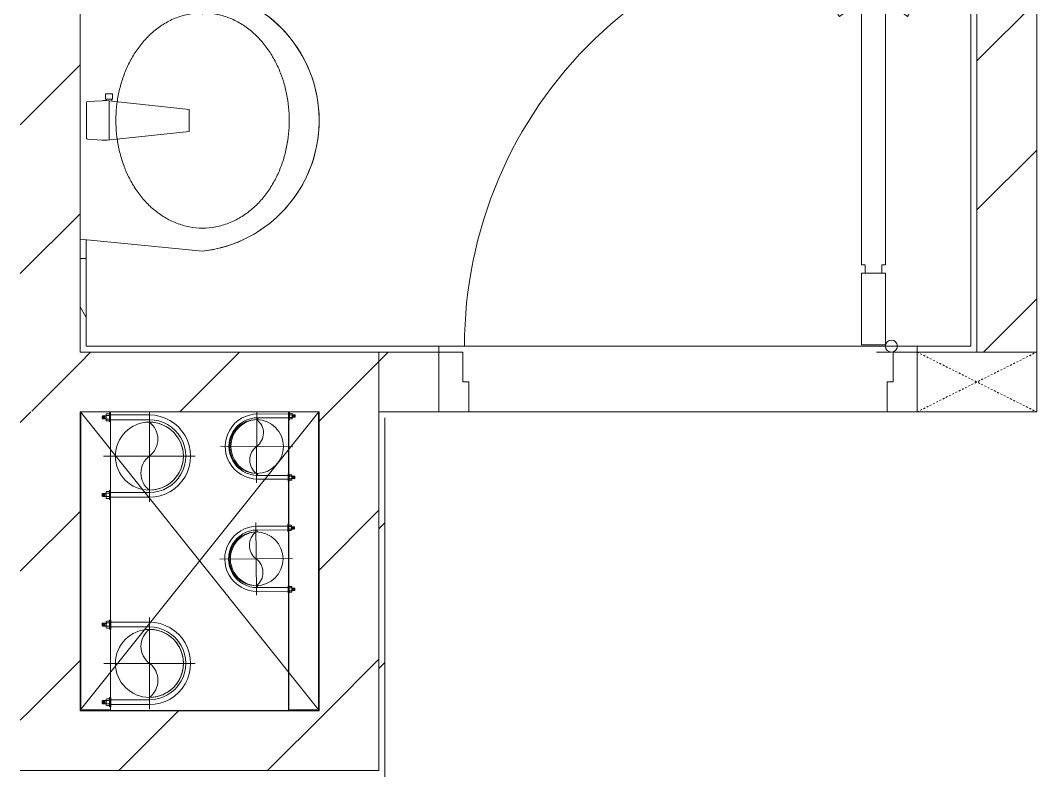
# Model space of a CAD drawing. Header units: millimetres. Extents: x 5357 to 201988, y -16345 to 109895.
# Drawn here: x 85778 to 87478, y 30437 to 31692 of the extents above; entities that cross this region are included whole.
import ezdxf

# ---------------------------------------------------------------- set-up
doc = ezdxf.new("R2010")
doc.units = ezdxf.units.MM
doc.linetypes.add('Dash', pattern=[6, 3, -3])
doc.linetypes.add('IMPORT-CENTER _3_', pattern=[10.159999999999998, 6.35, -1.27, 1.27, -1.27])
for name, color, linetype, lineweight in [('0-1', 7, 'Continuous', 5), ('0-2', 53, 'Continuous', 9), ('A-CLNG', 13, 'Continuous', 9), ('A-DETL-GENF-1', 53, 'Continuous', 9), ('A-DOOR-1', 53, 'Continuous', 9), ('A-FLOR-1', 10, 'Continuous', 9), ('A-FLOR-2', 53, 'Continuous', 9), ('A-WALL-1', 9, 'Continuous', 18), ('A-WALL-2', 53, 'Continuous', 9), ('A-WALL-4', 113, 'Continuous', 18), ('A-WALL-PATT-1', 10, 'Continuous', 9), ('A-WALL-PATT-2', 53, 'Continuous', 9), ('A-WALL-PATT-3', 111, 'Continuous', 9), ('G-IMPT', 8, 'Continuous', 9), ('G-IMPT-2', 8, 'IMPORT-CENTER _3_', 9), ('I-WALL-1', 9, 'Continuous', 18), ('I-WALL-2', 53, 'Continuous', 9), ('M-EQPM', 50, 'Continuous', 9), ('P-SANR-FIXT-1', 53, 'Continuous', 9), ('P-SANR-FIXT-2', 221, 'Continuous', 9), ('S-COLS-2', 9, 'Continuous', 18), ('S-COLS-4', 53, 'Continuous', 9), ('S-COLS-HDLN-1', 53, 'Dash', 9)]:
    doc.layers.add(name, color=color, linetype=linetype, lineweight=lineweight)
pattern_1 = [(45, (0, 0), (-124.4507934888324, 124.4507934888324), [])]
pattern_2 = [(0, (0, 0), (894.08, 223.52), [73.762, -596.798, 73.762, -596.798, -3576.32]), (0, (0, 0), (894.08, 223.52), [-1341.12, 73.762, -1267.358, 73.762, -596.798, -1564.64]), (0, (0, 0), (894.08, 223.52), [-3352.8, 73.762, -373.278, 73.762, -1043.838]), (120, (335.28, 111.76), (-640.6139982538975, 662.535993015591), [73.76199999999999, -596.7979999999999, 73.76199999999999, -4173.117999999999]), (120, (335.28, 111.76), (-640.6139982538975, 662.535993015591), [-744.3219999999999, -596.7979999999999, 73.76199999999999, -1267.358, -2235.199999999999]), (120, (335.28, 111.76), (-640.6139982538975, 662.535993015591), [-2682.239999999999, 73.76199999999999, -596.7979999999999, 73.76199999999999, -1490.878]), (120, (335.28, 111.76), (-640.6139982538975, 662.535993015591), [-3426.561999999999, -373.278, 73.76199999999999, -1043.838]), (240, (447.04, 558.8), (-253.4660017461021, -886.055993015591), [73.762, -596.798, 73.762, -4173.117999999999]), (240, (447.04, 558.8), (-253.4660017461021, -886.055993015591), [-744.322, -596.798, 73.762, -1267.358, -2235.2]), (240, (447.04, 558.8), (-253.4660017461021, -886.055993015591), [-2682.24, 73.762, -596.798, 73.762, -1490.878]), (240, (447.04, 558.8), (-253.4660017461021, -886.055993015591), [-3426.562, -373.278, 73.762, -1043.838])]

# ---------------------------------------------------------------- blocks, each defined once
blk = doc.blocks.new('NCV_TKTC_KET CAU_rvt-1-TKCS_MB SÂN ĐƯỜNG NỘI BỘ')
at = {"layer": 'A-FLOR-1'}
blk.add_line((85877.70694897407, 30537.86101376959), (86277.56428701663, 30537.86101376959), dxfattribs=at)
at = {"layer": 'A-FLOR-2'}
blk.add_line((86277.56428701663, 30537.86101376959), (85877.70694897407, 30537.86101376959), dxfattribs=at)
blk = doc.blocks.new('bonruatreo - Chậu rửa-V82-TKCS_MB SÂN ĐƯỜNG NỘI BỘ')
at = {"layer": 'P-SANR-FIXT-1'}
for p, q in [((-218.5749299439555, 204.999999999998), (-198.4313483298566, 6.429523580209206e-13)), ((-177.847746426109, 204.9999999999972), (-180.6257060585237, 204.9999999999972)), ((198.4313483298332, -6.429523580209206e-13), (218.5749299439334, 204.9999999999966)), ((-198.4313483298566, 6.429523580209206e-13), (198.4313483298332, -6.429523580209206e-13)), ((165.0000000000007, -5.414335646491958e-13), (-164.9999999999993, 5.414335646491971e-13))]:
    blk.add_line(p, q, dxfattribs=at)
at = {"layer": 'P-SANR-FIXT-1', "flags": 128}
blk.add_lwpolyline([(-218.5749299439805, 205.000000000092), (-217.4003599587584, 213.720668584956), (-215.8779957739178, 222.3873912934598), (-214.0102728473111, 230.9863032180496), (-211.8001791372577, 239.5036479339784), (-209.2512503222134, 247.9257995066669), (-206.3675641445315, 256.2392842901987), (-203.1537338869419, 264.430802482372), (-199.6149009923002, 272.4872494015308), (-195.7567268383198, 280.3957364512191), (-191.58538368061, 288.1436117391665), (-187.1075447783652, 295.7184803177558), (-182.3303737186126, 303.1082240131216), (-177.261512955995, 310.3010208117813), (-171.9090715864212, 317.2853637731781), (-166.2816123742833, 324.0500794385435), (-160.3881380538584, 330.5843457058283), (-154.238076926881, 336.8777091429461), (-147.8412677791916, 342.9201017108975), (-141.2079441408038, 348.7018568705263), (-134.3487179145821, 354.2137250470058), (-127.2745623992067, 359.4468884269842), (-119.9967947344595, 364.3929750654843), (-112.5270577960842, 369.0440722789257), (-104.8773015697437, 373.3927393039801), (-97.05976403351238, 377.4320192010529), (-89.08695157981161, 381.1554499839919), (-80.97161900776742, 384.5570749578299), (-72.72674911837281, 387.631452248258), (-64.36553194455905, 390.3736635074438), (-55.90134365023896, 392.7793217823005), (-47.34772513105045, 394.8445785328344), (-38.71836035197216, 396.5661297888071), (-30.02705445580436, 397.9412214354103), (-21.28771167792925, 398.9676536193384), (-12.51431310252215, 399.6437842681074), (-3.720894295714425, 399.9685317168997), (5.078477148202228, 399.9413764390205), (13.86972411204665, 399.5623618771932), (22.63878247602329, 398.8320943738574), (31.37162361739679, 397.7517422011798), (40.05427685323379, 396.3230336922162), (48.67285179055525, 394.5482544757887), (57.21356054801736, 392.4302438200677), (65.66273981349919, 389.9723900902823), (74.00687270258132, 387.1786253280432), (82.23261038262277, 384.0534189610457), (90.32679342809625, 380.6017706527854), (98.27647287273798, 376.8292023042417), (106.0689309253503, 372.7417492199863), (113.6917013152985, 368.3459504530451), (121.1325892360814, 363.6488383437092), (128.3796908543184, 358.6579272693423), (135.4214123533964, 353.3812016230131), (142.2464884810786, 347.8271030400992), (148.8440005714799, 342.0045168935129), (155.2033940126664, 335.9227580790343), (161.3144951317077, 329.5915561133621), (167.1675274704816, 323.0210395690676), (172.7531274258097, 316.2217198710218), (178.0623592292869, 309.2044744802484), (183.0867292425832, 301.9805294924568), (187.8181995455372, 294.5614416785958), (192.2492007949697, 286.9590799965519), (196.3726443341007, 279.1856066032037), (200.1819335328713, 271.2534573977607), (203.6709743412028, 263.1753221268422), (206.8341850380753, 254.9641240836652), (209.6665051611795, 246.6329994334417), (212.1634036024832, 238.1952761983935), (214.3208858571342, 229.664452935769), (216.1355004137632, 221.0541771429606), (217.6043442761697, 212.3782234244775), (218.5749299439112, 205.000000000092)], dxfattribs=at)
at = {"layer": 'P-SANR-FIXT-1'}
blk.add_arc((-1.4483347854366e-11, 180.0000000000009), 220.0000000000003, 6.524978844142664, 173.475021155857, dxfattribs=at)
for points in [[(-179.9999999999903, 204.9999999999973), (-179.9999999999897, 212.4328975477261), (-178.5935235153266, 227.28090585017), (-172.3892894281074, 248.7904281362078), (-162.4977344798867, 268.8621895710423), (-149.4460969504137, 287.0049037139574), (-133.818482149371, 302.954293986053), (-116.1419351787337, 316.5914775692466), (-96.89153354315286, 327.869447752494), (-76.46926296619709, 336.8224012083201), (-55.19371792770166, 343.4772951944609), (-33.34252953140985, 347.8926303755534), (-11.15146628274142, 350.0925549352826), (11.1492021672989, 350.092264324635), (33.33017130218028, 347.894985353545), (55.17543712401582, 343.4808897480591), (76.46261936887804, 336.8293340126354), (96.8905529776789, 327.8704182312431), (116.1494485021109, 316.5842113098757), (133.8322331321153, 302.9431783044539), (149.4641820008858, 286.9847562642946), (162.5076555759456, 268.8412409857382), (172.3911025503834, 248.7850082535024), (178.5904582246991, 227.2887973871541), (180.0000000000102, 212.4335219767764), (180.0000000000099, 204.9999999999759)], [(76.31941126284757, 73.55522599499746), (69.3668919539036, 70.95348074219571), (55.17543712399538, 66.51911025191502), (33.33017130215998, 62.10501464643196), (11.14920216727857, 59.90773567534441), (-11.15146628276067, 59.90744506469915), (-33.34252953142821, 62.10736962443065), (-55.19371792771881, 66.52270480552524), (-76.46926296621302, 73.17759879166823), (-96.8915335431673, 82.13055224749598), (-116.1419351787465, 93.40852243074495), (-133.8184821493819, 107.0457060139402), (-149.4460969504226, 122.9950962860364), (-162.4977344798933, 141.1378104289524), (-172.3892894281117, 161.2095718637871), (-178.5935235153287, 182.719094149826), (-179.9999999999902, 197.5671024522671), (-179.9999999999903, 204.9999999999939)]]:
    blk.add_open_spline(points, degree=3, dxfattribs=at)
blk.add_open_spline([(180.0000000000099, 204.999999999994), (180.0000000000098, 197.5664780231843), (178.5904582246938, 182.7112026127938), (172.3911025503747, 161.2149917464531), (162.507655575933, 141.1587590142182), (149.4641820008706, 123.0152437356649), (133.8322331320979, 107.0568216955086), (116.1494485020922, 93.41578869009008), (97.04754206541736, 82.22158140217215), (83.60485108076121, 76.30326060138384), (76.82921538509177, 73.74678935414055)], degree=3, knots=[-1, -1, -1, -1, -0.9565217391304348, -0.9130434782608695, -0.8695652173913043, -0.8260869565217391, -0.782608695652174, -0.7391304347826086, -0.6956521739130435, -0.653237153534487, -0.653237153534487, -0.653237153534487, -0.653237153534487], dxfattribs=at)
at = {"layer": 'P-SANR-FIXT-2'}
for p, q in [((-18.53045908591247, 182.47473659182), (-32.22482087970845, 52.92163593957823)), ((18.53045908588911, 182.4747365918202), (-18.53045908591246, 182.4747365918201)), ((33.01635406427039, 45.43347549252498), (18.5304590858891, 182.4747365918202)), ((-35.56285790134974, 54.2072742360757), (-44.66199848290103, 54.20727423607566)), ((-44.66199848290103, 54.20727423607566), (-44.66199848290097, 42.83523504517756)), ((-35.56285790134974, 52.92163593957822), (-35.56285790134974, 54.2072742360757)), ((-32.22482087970845, 52.92163593957823), (-35.56285790134974, 52.92163593957822)), ((-35.56285790135767, 44.1620718434998), (-35.56285790135771, 52.92163593957823)), ((-32.22374273429474, 52.92152457779762), (-33.12847899761833, 44.16195632361688)), ((-44.66199848290097, 42.83523504517756), (-35.56285790134967, 42.83523504517759)), ((-35.56285790134967, 42.83523504517759), (-35.56285790134967, 44.16207184349978)), ((-35.56285790134967, 44.16207184349978), (-33.12959739956479, 44.1620718434998)), ((-33.01635406429197, 37.29047969823107), (-31.44085328748659, 12.24673453398066)), ((32.69614908085113, 48.46147133097487), (-32.68440150098965, 48.46147133097445)), ((31.44085328746537, 12.24673453398106), (33.01635406427049, 37.2904796982321)), ((-30.16719133890252, 11.02473659182009), (30.16719133765458, 11.02473659179418))]:
    blk.add_line(p, q, dxfattribs=at)
for centre, radius, start, end in [((5.501335537962166, 41.36197759537811), 38.73227991510528, 175.8542678115019, 186.0340217552577), ((-5.501335537983916, 41.36197759537806), 38.73227991510547, 353.9659782447429, 6.034021755257775), ((-30.13924488699055, 12.3286186544518), 1.304181520121789, 183.5997308340027, 268.7721522757187), ((30.13924488696933, 12.32861865445218), 1.304181520121787, 271.2278476703738, 356.4002691659974)]:
    blk.add_arc(centre, radius, start, end, dxfattribs=at)
blk = doc.blocks.new('DOOR_CW_01 CANH MO-PANEL KINH - DIG_02-800x2200-CỬA NHÔM KÍNH-401063-TKCS_MB SÂN ĐƯỜNG NỘI BỘ')
at = {"layer": 'A-DETL-GENF-1'}
for p, q in [((-347.0000000000102, -182.0000000009743), (-347.0000000000105, -62.00000000097534)), ((-347.0000000000105, -62.00000000097534), (-307.0000000000057, -62.00000000097528)), ((-307.0000000000057, -62.00000000097528), (-307.0000000000055, -182.0000000009742)), ((-307.0000000000055, -182.0000000009742), (-347.0000000000103, -182.0000000009743)), ((-341.0000000000114, -196.0000000009744), (-341.0000000000114, -182.0000000009743)), ((-341.0000000000114, -182.0000000009743), (-313.0000000000063, -182.0000000009742)), ((-313.0000000000063, -182.0000000009743), (-313.0000000000063, -196.0000000009744)), ((-347.0000000000114, -196.0000000009744), (-341.0000000000114, -196.0000000009744)), ((-347.0000000000107, -638.0000000009801), (-347.0000000000114, -196.0000000009743)), ((-307.0000000000063, -196.0000000009743), (-313.0000000000063, -196.0000000009743)), ((-307.0000000000063, -196.0000000009743), (-307.0000000000056, -638.0000000009801)), ((-383.861841993011, -611.1890603651834), (-377.3086256386989, -615.7776718559918)), ((-270.1381580070056, -611.1890603651833), (-276.6913743613176, -615.7776718559917)), ((-392.0000000000061, -637.0000000009805), (-392.0000000000057, -716.4987005529379)), ((-384.0000000000059, -699.5012994490228), (-384.000000000006, -637.0000000009803)), ((-347.0000000000107, -638.0000000009801), (-341.0000000000107, -638.0000000009801)), ((-341.0000000000107, -652.000000000982), (-341.0000000000107, -638.0000000009803)), ((-307.0000000000056, -638.0000000009801), (-313.0000000000056, -638.0000000009801)), ((-313.0000000000056, -638.0000000009801), (-313.0000000000056, -652.0000000009818)), ((-270.0000000000102, -699.5012994490226), (-270.0000000000103, -637.00000000098)), ((-262.0000000000102, -637.0000000009803), (-262.0000000000103, -716.4987005529377)), ((-307.0000000000056, -652.000000000982), (-347.0000000000107, -652.000000000982)), ((-347.0000000000107, -652.000000000982), (-347.0000000000105, -772.0000000009798)), ((-313.0000000000056, -652.000000000982), (-341.0000000000107, -652.000000000982)), ((-307.0000000000054, -772.0000000009796), (-307.0000000000056, -652.0000000009819)), ((-349.0000000000062, -692.2316435558546), (-349.0000000000061, -731.768356446106)), ((-347.0000000000062, -692.2316435558545), (-349.0000000000062, -692.2316435558545)), ((-347.0000000000062, -692.2316435558546), (-347.000000000006, -731.768356446106)), ((-307.0000000000101, -692.2316435558546), (-307.0000000000101, -731.768356446106)), ((-307.0000000000101, -692.2316435558545), (-305.0000000000101, -692.2316435558545)), ((-305.0000000000101, -692.2316435558546), (-305.0000000000101, -731.768356446106)), ((-349.0000000000061, -703.5012994490227), (-380.0000000000059, -703.5012994490227)), ((-305.00000000001, -703.5012994490227), (-274.0000000000102, -703.5012994490227)), ((-349.0000000000061, -720.4987005529379), (-388.0000000000058, -720.4987005529379)), ((-305.0000000000101, -720.4987005529376), (-266.0000000000103, -720.4987005529376)), ((-349.000000000006, -731.7683564461059), (-347.0000000000059, -731.7683564461059)), ((-305.0000000000101, -731.7683564461059), (-307.0000000000101, -731.7683564461059)), ((-347.0000000000105, -772.0000000009796), (-307.0000000000054, -772.0000000009796))]:
    blk.add_line(p, q, dxfattribs=at)
blk.add_circle((-357.0000000000076, -60.00000000097616), 10, dxfattribs=at)
for centre, radius, start, end in [((-357.0000000000076, -60.00000000097616), 713.9999999999995, 267.9999999999996, 4.452776554048924e-14), ((-347.0000000000063, -637.0000000009803), 44.99999999999993, 145.0000000000003, 180.0000000000003), ((-307.0000000000101, -637.0000000009803), 44.99999999999989, 359.9999999999995, 34.99999999999989), ((-347.0000000000063, -637.0000000009803), 36.99999999999972, 145.0000000000002, 180.0000000000001), ((-307.0000000000101, -637.0000000009803), 36.99999999999977, 0, 34.9999999999999), ((-380.0000000000059, -699.5012994490231), 4, 180, 269.9999999999996), ((-274.0000000000103, -699.5012994490226), 4, 269.9999999999996, 0), ((-388.0000000000057, -716.498700552938), 3.999999999999943, 180, 269.9999999999996), ((-266.0000000000103, -716.4987005529377), 4, 269.9999999999996, 0)]:
    blk.add_arc(centre, radius, start, end, dxfattribs=at)
at = {"layer": 'A-DOOR-1'}
for p, q in [((-400.000000000008, -50.000000000974), (-400.0000000000083, 49.99999999999871)), ((-400.0000000000083, 49.99999999999871), (-350.000000000008, 49.99999999904497)), ((-350.000000000008, 49.99999999904497), (-350.0000000000079, -9.671949241507605e-10)), ((349.9999999999898, -9.650376497916114e-10), (349.9999999999897, 49.99999999904722)), ((349.9999999999897, 49.99999999904722), (399.9999999999914, 50.00000000000129)), ((399.9999999999914, 50.00000000000129), (399.9999999999917, -50.00000000097142)), ((-360.0000000000089, -9.672203038491034e-10), (-360.0000000000086, -50.00000000097387)), ((-350.0000000000079, -9.671925741786918e-10), (-360.0000000000089, -9.672203038491034e-10)), ((359.9999999999908, -9.650038101938207e-10), (349.9999999999898, -9.650376497916114e-10)), ((359.9999999999909, -50.00000000097155), (359.9999999999908, -9.650038101938207e-10)), ((-360.0000000000086, -50.00000000097387), (-400.000000000008, -50.000000000974)), ((-357.0000000000089, -50.00000000098048), (-332.0000000000089, -50.00000000098048)), ((399.9999999999917, -50.00000000097142), (359.9999999999909, -50.00000000097155))]:
    blk.add_line(p, q, dxfattribs=at)
blk = doc.blocks.new('G1_SOF - BO TRU - 100x200-V112-TKCS_MB SÂN ĐƯỜNG NỘI BỘ')
at = {"layer": 'S-COLS-2'}
for p, q in [((-50.00000000000015, 100), (-50.00000000000015, -99.99999999999994)), ((49.99999999999984, -99.99999999999994), (49.99999999999984, 100)), ((-50.00000000000015, -99.99999999999994), (49.99999999999984, -99.99999999999994))]:
    blk.add_line(p, q, dxfattribs=at)
at = {"layer": 'S-COLS-HDLN-1'}
for p, q in [((49.99999999999986, 99.99999999999996), (-49.99999999999925, -100.0000000000009)), ((-50.00000000000006, 99.99999999999889), (50.00000000000053, -100.0000000000001))]:
    blk.add_line(p, q, dxfattribs=at)
blk = doc.blocks.new('NCV_TKTC_TANG 1_rvt-1-TKCS_MB SÂN ĐƯỜNG NỘI BỘ')
at = {"layer": 'A-WALL-PATT-1'}
h = blk.add_hatch(dxfattribs=at)
h.set_pattern_fill('FP_3', color=256, style=0, pattern_type=2)
h.set_pattern_definition(pattern_2)
h.paths.add_polyline_path([(85877.56428701646, 31136.93603804458), (85887.56428701643, 31136.93603804458), (85886.75168714009, 31324.89541096085), (85877.56428701646, 31325.79817751797), (85877.56428701646, 31241.99144817234)])
h.paths.add_polyline_path([(85877.56428701646, 31722.66087417767), (85887.56428701643, 31723.64348791494), (85887.56428701643, 32976.68973127588), (85879.94763365905, 32979.16659623816), (85879.95816200669, 32994.58449315115), (85887.56428701643, 32994.58449315115), (85887.56428701643, 33336.9360380445), (85877.56428701646, 33336.9360380445), (85877.56428701646, 31735.1165663906)])
h = blk.add_hatch(dxfattribs=at)
h.set_pattern_fill('FP_1', color=256, style=0, pattern_type=2)
h.set_pattern_definition(pattern_1)
h.paths.add_polyline_path([(87477.56428701634, 31136.93603804455), (87477.56428701634, 33336.93603804453), (87377.56428701649, 33336.93603804453), (87377.56428701649, 31136.93603804455)])
h = blk.add_hatch(dxfattribs=at)
h.set_pattern_fill('FP_3', color=256, style=0, pattern_type=2)
h.set_pattern_definition(pattern_2)
h.paths.add_polyline_path([(87377.56428701649, 31146.93603804527), (87377.56428701649, 33326.93603804355), (87367.56428701621, 33326.93603804355), (87367.56428701621, 31146.93603804527)])
h = blk.add_hatch(dxfattribs=at)
h.set_pattern_fill('FP_1', color=256, style=0, pattern_type=2)
h.set_pattern_definition(pattern_1)
h.paths.add_polyline_path([(86439.45214588263, 31036.93603804362), (86477.56428701647, 31037.78968279194), (86477.56428701647, 31136.93603804361), (86377.56428701674, 31136.93603804458), (86377.56428701554, 31036.93603804362), (86387.5642870163, 31036.93603804362)])
h.paths.add_polyline_path([(87277.56428701649, 31036.93603804362), (87277.57618104751, 31037.78968279194), (87277.56428701649, 31037.36286041891)])
at = {"layer": 'A-WALL-PATT-2'}
h = blk.add_hatch(dxfattribs=at)
h.set_pattern_fill('FP_2', color=256, style=0, pattern_type=2)
h.set_pattern_definition([(45, (0, 0), (-116.6726188957803, 116.6726188957803), [])])
h.paths.add_polyline_path([(86384.43928701441, 29446.93603804193), (86387.56428701628, 29446.93603804193), (86387.56428701628, 29486.93603804362), (86377.56428701647, 29486.93603804362), (86379.95581326795, 29446.93603804193)])
h.paths.add_polyline_path([(86377.56428701554, 30386.93603804363), (86387.5642870163, 30386.93603804363), (86387.5642870163, 31036.93603804362), (86377.56428701554, 31036.93603804362), (86377.56428701554, 30436.93603804363)])
at = {"layer": 'A-WALL-1'}
for p, q in [((87377.56428701639, 33336.9360380445), (87377.56428701639, 31146.93603804525)), ((87477.56428701639, 31136.93603804358), (87477.56428701639, 33336.9360380445)), ((86377.56428701621, 31136.93603804359), (86377.56428701621, 31036.93603804359))]:
    blk.add_line(p, q, dxfattribs=at)
at = {"layer": 'A-WALL-2'}
for p, q in [((87377.56428701611, 31136.93603804525), (87377.56428701611, 31146.93603804525)), ((86477.56428701637, 31136.93603804359), (86377.56428701621, 31136.93603804359)), ((86377.56428701621, 31136.93603804526), (86477.56428701639, 31136.93603804526)), ((86387.56428701621, 31036.93603804359), (86377.56428701621, 31036.93603804359)), ((86387.56428701621, 31036.93603804359), (86477.56428701637, 31036.93603804359)), ((87227.56428701637, 31036.93603804359), (86527.56428701639, 31036.93603804359))]:
    blk.add_line(p, q, dxfattribs=at)
at = {"layer": 'I-WALL-1'}
for p, q in [((87367.56428701615, 33326.93603804352), (87367.56428701611, 31146.93603804525)), ((87377.56428701611, 31146.93603804525), (87377.56428701615, 33326.93603804352)), ((85877.56428701633, 31325.79817751794), (85877.56428701633, 31136.93603804527)), ((85887.56428701633, 31146.93603804527), (85887.56428701633, 31324.81556378068)), ((86477.56428701639, 31146.93603804526), (85887.56428701633, 31146.93603804527)), ((86477.56428701639, 31136.93603804526), (86477.56428701639, 31146.93603804526)), ((87367.56428701614, 31146.93603804525), (87277.56428701637, 31146.93603804525)), ((87277.56428701637, 31146.93603804525), (87277.56428701637, 31136.93603804525)), ((85877.56428701633, 31136.93603804527), (85887.56428701633, 31136.93603804527)), ((85887.56428701633, 31136.93603804527), (86377.56428701621, 31136.93603804526)), ((86377.56428701621, 31036.93603804359), (86377.5642870162, 30436.93603804359)), ((86387.5642870162, 30386.93603804359), (86387.56428701621, 31026.93603804529))]:
    blk.add_line(p, q, dxfattribs=at)
at = {"layer": 'I-WALL-2'}
blk.add_line((86477.56428701639, 31146.93603804526), (87277.56428701637, 31146.93603804525), dxfattribs=at)
at = {"layer": 'A-DOOR-1', "rotation": 180}
blk.add_blockref('DOOR_CW_01 CANH MO-PANEL KINH - DIG_02-800x2200-CỬA NHÔM KÍNH-401063-TKCS_MB SÂN ĐƯỜNG NỘI BỘ', (86877.56428701639, 31086.93603804358), dxfattribs=at)
at = {"layer": 'P-SANR-FIXT-1', "rotation": 269.9999999999997}
blk.add_blockref('bonruatreo - Chậu rửa-V82-TKCS_MB SÂN ĐƯỜNG NỘI BỘ', (85877.56428701639, 31524.22952584777), dxfattribs=at)
at = {"layer": 'S-COLS-4', "rotation": 89.9999999999993}
blk.add_blockref('G1_SOF - BO TRU - 100x200-V112-TKCS_MB SÂN ĐƯỜNG NỘI BỘ', (87377.57618104739, 31086.93603804456), dxfattribs=at)
blk = doc.blocks.new('TKTC_XREF_251221_MB TANG 1 - TKTC_XREF_260130_MB TANG 1_dwg_$cc-4202111-TKCS_MB SÂN ĐƯỜNG NỘI BỘ')
at = {"layer": 'G-IMPT'}
blk.add_circle((0, 0), 0.5000000000000004, dxfattribs=at)
for centre, radius, start, end in [((0, 0), 0.5000000000000003, 90.00000000000006, 269.9999999999997), ((0.1875, 0.25), 0.3125000000000003, 126.869897645844, 233.1301023541557), ((-0.1875, -0.25), 0.3125000000000003, 306.8698976458436, 53.13010235415602)]:
    blk.add_arc(centre, radius, start, end, dxfattribs=at)
at = {"layer": 'G-IMPT-2'}
for p, q in [((0, -0.672782923600149), (0, 0.6503263186794797)), ((-0.672782923600149, 0), (0.672782923600149, 0))]:
    blk.add_line(p, q, dxfattribs=at)
blk = doc.blocks.new('TKTC_XREF_251221_MB TANG 1 - TKTC_XREF_260130_MB TANG 1_dwg_CUM U_DN100-4202112-TKCS_MB SÂN ĐƯỜNG NỘI BỘ')
at = {"layer": 'G-IMPT'}
for p, q in [((-72.68000000003727, 69.32000000011641), (-72.68000000003727, 60.68000000000232)), ((-65, 69), (0, 69)), ((-79.08000000003727, 66.59999999998486), (-79.08000000003727, 63.40000000001281)), ((-76.55674447826576, 66.59999999998486), (-76.55674447826576, 63.40000000001281)), ((-74.64941131308208, 66.59999999998486), (-74.64941131308208, 63.40000000001281)), ((-66.92000000000002, 67.88000000001863), (-71.72000000005124, 67.88000000001863)), ((-66.92000000000002, 62.11999999998137), (-71.72000000005124, 62.11999999998137)), ((-79.08000000003727, -63.40000000001515), (-79.08000000003727, -66.59999999998719)), ((-76.55674447826576, -63.40000000001515), (-76.55674447826576, -66.59999999998719)), ((-74.64941131308208, -63.40000000001515), (-74.64941131308208, -66.59999999998719)), ((-72.68000000003727, -60.67999999988359), (-72.68000000003727, -69.31999999999768)), ((-66.92000000000002, -62.11999999998137), (-71.72000000005124, -62.11999999998137)), ((-66.92000000000002, -67.88000000001864), (-71.72000000005124, -67.88000000001864)), ((-65, -69), (0, -69))]:
    blk.add_line(p, q, dxfattribs=at)
at = {"layer": 'G-IMPT', "flags": 128}
for points in [[(-71.72000000005124, 59.24000000002327), (-66.92000000000002, 59.24000000002327), (-66.92000000000002, 70.76000000009546), (-71.72000000005124, 70.76000000009546)], [(-66.92000000000002, 70.76000000009546), (-66.92000000000002, 72.68000000006752), (-65, 72.68000000006752), (-65, 57.31999999993248), (-66.92000000000002, 57.31999999993248), (-66.92000000000002, 59.24000000002327)], [(-72.68000000003727, 67.55999999997323), (-78.12000000001863, 67.55999999997323), (-78.12000000001863, 62.43999999991036), (-72.68000000003727, 62.43999999991036)], [(-65, 61), (0, 61), (0, 57)], [(-72.68000000003727, -62.44000000002678), (-78.12000000001863, -62.44000000002678), (-78.12000000001863, -67.56000000008964), (-72.68000000003727, -67.56000000008964)], [(-71.72000000005124, -70.75999999997673), (-66.92000000000002, -70.75999999997673), (-66.92000000000002, -59.23999999990454), (-71.72000000005124, -59.23999999990454)], [(-66.92000000000002, -59.23999999990454), (-66.92000000000002, -57.31999999993248), (-65, -57.31999999993248), (-65, -72.68000000006752), (-66.92000000000002, -72.68000000006752), (-66.92000000000002, -70.75999999997673)], [(-65, -61), (0, -61), (0, -57)]]:
    blk.add_lwpolyline(points, dxfattribs=at)
at = {"layer": 'G-IMPT'}
for centre, radius, start, end in [((-71.12000000006054, 69.32000000011641), 1.560000000009881, 112.6198649540289, 247.3801350459707), ((0, 0), 68.99999999999994, 269.9999999999999, 89.99999999999994), ((-78.12000000001863, 66.59999999998486), 0.9600000000061186, 90, 180), ((-78.12000000001863, 63.40000000001281), 0.9600000000061222, 180.0000000000002, 269.9999999999998), ((-67.88000000001398, 65.00000000006054), 4.800000000030275, 143.1301023474858, 216.8698976525137), ((-71.12000000006054, 60.68000000000232), 1.560000000009881, 112.619864954029, 247.3801350459706), ((0, 0), 60.99999999999994, 269.9999999999999, 89.99999999999997), ((0, 0), 56.99999999999995, 269.9999999999999, 89.99999999999994), ((-78.12000000001863, -63.40000000001515), 0.9600000000061186, 90, 180), ((-78.12000000001863, -66.59999999998719), 0.9600000000061258, 180.0000000000004, 270.0000000000001), ((-71.12000000006054, -60.67999999988359), 1.560000000009881, 112.619864954029, 247.3801350459706), ((-67.88000000001398, -64.99999999993946), 4.800000000030275, 143.1301023474859, 216.8698976525137), ((-71.12000000006054, -69.31999999999768), 1.560000000009881, 112.619864954029, 247.3801350459706)]:
    blk.add_arc(centre, radius, start, end, dxfattribs=at)
blk = doc.blocks.new('TKTC_XREF_251221_MB TANG 1 - TKTC_XREF_260130_MB TANG 1_dwg_$cc-V276-TKCS_MB SÂN ĐƯỜNG NỘI BỘ')
at = {"layer": 'G-IMPT'}
blk.add_circle((0, 0), 0.5000000000000004, dxfattribs=at)
for centre, radius, start, end in [((0, 0), 0.5000000000000003, 90.00000000000006, 269.9999999999997), ((0.1875, 0.25), 0.3125000000000003, 126.869897645844, 233.1301023541557), ((-0.1875, -0.25), 0.3125000000000003, 306.8698976458436, 53.13010235415602)]:
    blk.add_arc(centre, radius, start, end, dxfattribs=at)
at = {"layer": 'G-IMPT-2'}
for p, q in [((0, -0.6433163312821497), (0, 0.672782923600149)), ((-0.672782923600149, 0), (0.672782923600149, 0))]:
    blk.add_line(p, q, dxfattribs=at)
blk = doc.blocks.new('TKTC_XREF_251221_MB TANG 1 - TKTC_XREF_260130_MB TANG 1_dwg_$cc-4202114-TKCS_MB SÂN ĐƯỜNG NỘI BỘ')
at = {"layer": 'G-IMPT'}
blk.add_circle((0, 0), 0.5000000000000004, dxfattribs=at)
for centre, radius, start, end in [((0, 0), 0.5000000000000003, 90.00000000000006, 269.9999999999997), ((0.1875, 0.25), 0.3125000000000003, 126.869897645844, 233.1301023541557), ((-0.1875, -0.25), 0.3125000000000003, 306.8698976458436, 53.13010235415602)]:
    blk.add_arc(centre, radius, start, end, dxfattribs=at)
at = {"layer": 'G-IMPT-2'}
for p, q in [((0, -0.672782923600149), (0, 0.672782923600149)), ((-0.672782923600149, 0), (0.672782923600149, 0))]:
    blk.add_line(p, q, dxfattribs=at)
blk = doc.blocks.new('TKTC_XREF_251221_MB TANG 1 - TKTC_XREF_260130_MB TANG 1_dwg_CUM U_DN100-4202115-TKCS_MB SÂN ĐƯỜNG NỘI BỘ')
at = {"layer": 'G-IMPT'}
for p, q in [((-79.08000000003727, 66.59999999998486), (-79.08000000003727, 63.40000000001281)), ((-76.55674447826576, 66.59999999998486), (-76.55674447826576, 63.40000000001281)), ((-74.64941131308208, 66.59999999998486), (-74.64941131308208, 63.40000000001281)), ((-72.68000000003727, 69.32000000011641), (-72.68000000003727, 60.68000000000232)), ((-66.92000000000002, 67.88000000001863), (-71.72000000005124, 67.88000000001863)), ((-65, 69), (0, 69)), ((-66.92000000000002, 62.11999999998137), (-71.72000000005124, 62.11999999998137)), ((-79.08000000003727, -63.40000000001515), (-79.08000000003727, -66.59999999998719)), ((-76.55674447826576, -63.40000000001515), (-76.55674447826576, -66.59999999998719)), ((-74.64941131308208, -63.40000000001515), (-74.64941131308208, -66.59999999998719)), ((-72.68000000003727, -60.67999999988359), (-72.68000000003727, -69.31999999999768)), ((-66.92000000000002, -62.11999999998137), (-71.72000000005124, -62.11999999998137)), ((-66.92000000000002, -67.88000000001864), (-71.72000000005124, -67.88000000001864)), ((-65, -69), (0, -69))]:
    blk.add_line(p, q, dxfattribs=at)
at = {"layer": 'G-IMPT', "flags": 128}
for points in [[(-72.68000000003727, 67.55999999997323), (-78.12000000001863, 67.55999999997323), (-78.12000000001863, 62.43999999991036), (-72.68000000003727, 62.43999999991036)], [(-71.72000000005124, 59.24000000002327), (-66.92000000000002, 59.24000000002327), (-66.92000000000002, 70.76000000009546), (-71.72000000005124, 70.76000000009546)], [(-66.92000000000002, 70.76000000009546), (-66.92000000000002, 72.68000000006752), (-65, 72.68000000006752), (-65, 57.31999999993248), (-66.92000000000002, 57.31999999993248), (-66.92000000000002, 59.24000000002327)], [(-65, 61), (0, 61), (0, 57)], [(-72.68000000003727, -62.44000000002678), (-78.12000000001863, -62.44000000002678), (-78.12000000001863, -67.56000000008964), (-72.68000000003727, -67.56000000008964)], [(-71.72000000005124, -70.75999999997673), (-66.92000000000002, -70.75999999997673), (-66.92000000000002, -59.23999999990454), (-71.72000000005124, -59.23999999990454)], [(-66.92000000000002, -59.23999999990454), (-66.92000000000002, -57.31999999993248), (-65, -57.31999999993248), (-65, -72.68000000006752), (-66.92000000000002, -72.68000000006752), (-66.92000000000002, -70.75999999997673)], [(-65, -61), (0, -61), (0, -57)]]:
    blk.add_lwpolyline(points, dxfattribs=at)
at = {"layer": 'G-IMPT'}
for centre, radius, start, end in [((-78.12000000001863, 66.59999999998486), 0.9600000000061186, 90, 180), ((-71.12000000006054, 69.32000000011641), 1.560000000009881, 112.6198649540289, 247.3801350459707), ((-67.88000000001398, 65.00000000006054), 4.800000000030275, 143.1301023474858, 216.8698976525137), ((0, 0), 68.99999999999994, 269.9999999999999, 89.99999999999994), ((-78.12000000001863, 63.40000000001281), 0.9600000000061222, 180.0000000000002, 269.9999999999998), ((-71.12000000006054, 60.68000000000232), 1.560000000009881, 112.619864954029, 247.3801350459706), ((0, 0), 60.99999999999994, 269.9999999999999, 89.99999999999997), ((0, 0), 56.99999999999995, 269.9999999999999, 89.99999999999994), ((-78.12000000001863, -63.40000000001515), 0.9600000000061186, 90, 180), ((-71.12000000006054, -60.67999999988359), 1.560000000009881, 112.619864954029, 247.3801350459706), ((-67.88000000001398, -64.99999999993946), 4.800000000030275, 143.1301023474859, 216.8698976525137), ((-78.12000000001863, -66.59999999998719), 0.9600000000061258, 180.0000000000004, 270.0000000000001), ((-71.12000000006054, -69.31999999999768), 1.560000000009881, 112.619864954029, 247.3801350459706)]:
    blk.add_arc(centre, radius, start, end, dxfattribs=at)
blk = doc.blocks.new('TKTC_XREF_251221_MB TANG 1 - TKTC_XREF_260130_MB TANG 1_dwg_$cc-4202118-TKCS_MB SÂN ĐƯỜNG NỘI BỘ')
at = {"layer": 'G-IMPT'}
blk.add_circle((0, 0), 0.5000000000000004, dxfattribs=at)
for centre, radius, start, end in [((0, 0), 0.5000000000000003, 90.00000000000006, 269.9999999999997), ((0.1875, 0.25), 0.3125000000000003, 126.869897645844, 233.1301023541557), ((-0.1875, -0.25), 0.3125000000000003, 306.8698976458436, 53.13010235415602)]:
    blk.add_arc(centre, radius, start, end, dxfattribs=at)
at = {"layer": 'G-IMPT-2'}
for p, q in [((0, -0.672782923600149), (0, 0.672782923600149)), ((-0.672782923600149, 0), (0.672782923600149, 0))]:
    blk.add_line(p, q, dxfattribs=at)
blk = doc.blocks.new('TKTC_XREF_251221_MB TANG 1 - TKTC_XREF_260130_MB TANG 1_dwg-4202109-TKCS_MB SÂN ĐƯỜNG NỘI BỘ')
at = {"layer": 'G-IMPT', "flags": 128}
for points in [[(-117223.1484863889, -370309.71883963), (-117223.1484863889, -370808.7635918669), (-117272.9157950196, -370808.4362049325), (-117272.9157950196, -370309.71883963)], [(-117223.0771554113, -370309.71883963), (-117223.0771554113, -370807.0202224447), (-117272.844464042, -370806.6928355104), (-117272.844464042, -370309.71883963)], [(-116925.1953824426, -370309.71883963), (-116925.1953824426, -370808.7635918669), (-116875.4280738118, -370808.4362049325), (-116875.4280738118, -370309.71883963)], [(-116925.1240514651, -370309.71883963), (-116925.1240514651, -370807.0202224447), (-116875.3567428342, -370806.6928355104), (-116875.3567428342, -370309.71883963)]]:
    blk.add_lwpolyline(points, dxfattribs=at)
for name, p, xscale, yscale, zscale, rotation in [('TKTC_XREF_251221_MB TANG 1 - TKTC_XREF_260130_MB TANG 1_dwg_CUM U_DN100-4202112-TKCS_MB SÂN ĐƯỜNG NỘI BỘ', (-117158.1328205473, -370383.6706969475), 0.9974999999999965, 0.9974999999999965, 0.9974999999999965, 0.0009913385626578414), ('TKTC_XREF_251221_MB TANG 1 - TKTC_XREF_260130_MB TANG 1_dwg_CUM U_DN100-4202112-TKCS_MB SÂN ĐƯỜNG NỘI BỘ', (-116976.835578332, -370367.6160757849), 0.7894736842105242, 0.7894736842105242, 0.7894736842105242, 179.6259732184666), ('TKTC_XREF_251221_MB TANG 1 - TKTC_XREF_260130_MB TANG 1_dwg_$cc-4202118-TKCS_MB SÂN ĐƯỜNG NỘI BỘ', (-116979.5047706426, -370555.3756199565), 90.00000000005119, 90.00000000005119, 90.00000000005119, 0.3740267799372842), ('TKTC_XREF_251221_MB TANG 1 - TKTC_XREF_260130_MB TANG 1_dwg_$cc-4202114-TKCS_MB SÂN ĐƯỜNG NỘI BỘ', (-117158.0074448486, -370730.1192381395), 113.7150000000091, 113.7150000000091, 113.7150000000091, 179.9990086636432), ('TKTC_XREF_251221_MB TANG 1 - TKTC_XREF_260130_MB TANG 1_dwg_CUM U_DN100-4202112-TKCS_MB SÂN ĐƯỜNG NỘI BỘ', (-117158.0094123569, -370730.1192381395), 0.9975000000000005, 0.9975000000000005, 0.9975000000000005, 0.000991338195008684)]:
    blk.add_blockref(name, p, dxfattribs=dict(xscale=xscale, yscale=yscale, zscale=zscale, rotation=rotation))
at = {"extrusion": (0, 0, -1)}
for name, p, xscale, yscale, zscale, rotation in [('TKTC_XREF_251221_MB TANG 1 - TKTC_XREF_260130_MB TANG 1_dwg_$cc-4202111-TKCS_MB SÂN ĐƯỜNG NỘI BỘ', (117158.1328205519, -370383.6706969476), 113.7150000000092, 113.7150000000092, -113.7150000000092, 359.9990086636432), ('TKTC_XREF_251221_MB TANG 1 - TKTC_XREF_260130_MB TANG 1_dwg_$cc-V276-TKCS_MB SÂN ĐƯỜNG NỘI BỘ', (116978.7481269841, -370367.6160757849), 90.00000000005107, 90.00000000005107, -90.00000000005109, 180.3740267799373), ('TKTC_XREF_251221_MB TANG 1 - TKTC_XREF_260130_MB TANG 1_dwg_CUM U_DN100-4202115-TKCS_MB SÂN ĐƯỜNG NỘI BỘ', (116977.5922219905, -370555.3756199565), 0.7894736842105242, 0.7894736842105242, -0.7894736842105242, 359.6259732184666)]:
    blk.add_blockref(name, p, dxfattribs=dict(at, xscale=xscale, yscale=yscale, zscale=zscale, rotation=rotation))
blk = doc.blocks.new('TKTC_XREF_251221_MB TANG 1 - TKTC_XREF_251221_MB TANG 1-2038492-TKCS_MB SÂN ĐƯỜNG NỘI BỘ')
blk.add_blockref('TKTC_XREF_251221_MB TANG 1 - TKTC_XREF_260130_MB TANG 1_dwg-4202109-TKCS_MB SÂN ĐƯỜNG NỘI BỘ', (169499.1006034364, 384109.7188396295))

msp = doc.modelspace()

# ---------------------------------------------------------------- hatches: boundary and pattern name
at = {"layer": 'A-WALL-PATT-3'}
h = msp.add_hatch(dxfattribs=at)
h.set_pattern_fill('FP_1', color=256, style=0, pattern_type=2)
h.set_pattern_definition(pattern_1)
h.paths.add_polyline_path([(85777.56428701637, 31136.93603804363), (85877.56428701637, 31136.93603804363), (85877.56428701646, 33336.93603804526), (85777.56428701637, 33336.93603804528), (85777.56428701637, 31536.93603804366)])
h = msp.add_hatch(dxfattribs=at)
h.set_pattern_fill('FP_1', color=256, style=0, pattern_type=2)
h.set_pattern_definition(pattern_1)
h.paths.add_polyline_path([(85077.56428701653, 31036.93603804193), (85877.56428701646, 31038.50076031711), (85877.56428701646, 31136.93603804363), (83577.56428701674, 31136.93603804363), (83577.56428701674, 31036.93603804193), (84640.65099600123, 31036.93603804193)])
h = msp.add_hatch(dxfattribs=at)
h.set_pattern_fill('FP_1', color=256, style=0, pattern_type=2)
h.set_pattern_definition(pattern_1)
h.paths.add_polyline_path([(85878.1362124552, 31036.93603804363), (86277.56428701676, 31037.78968279194), (86277.56428701676, 31136.93603804458), (85877.56428701646, 31136.93603804458), (85877.70694897417, 31036.93603804363)])
h = msp.add_hatch(dxfattribs=at)
h.set_pattern_fill('FP_1', color=256, style=0, pattern_type=2)
h.set_pattern_definition(pattern_1)
h.paths.add_polyline_path([(86377.56428701554, 30537.36286041506), (86377.56428701674, 31136.93603804458), (86277.56428701676, 31136.93603804458), (86277.56428701678, 30537.36286041506)])
h = msp.add_hatch(dxfattribs=at)
h.set_pattern_fill('FP_1', color=256, style=0, pattern_type=2)
h.set_pattern_definition(pattern_1)
h.paths.add_polyline_path([(85877.53260319178, 30537.36286041506), (85877.70694897416, 30538.90764131981), (85877.70694897417, 31036.93603804363), (85777.7069489742, 31036.93603804362), (85777.7069489742, 30537.36286041506), (85877.49638556263, 30537.36286041506)])
h = msp.add_hatch(dxfattribs=at)
h.set_pattern_fill('FP_1', color=256, style=0, pattern_type=2)
h.set_pattern_definition(pattern_1)
h.paths.add_polyline_path([(86245.60104059808, 30437.36286041506), (86377.56428701554, 30437.36286041506), (86377.56428701554, 30537.36286041506), (85777.7069489742, 30537.36286041506), (85777.7069489742, 30437.36286041506), (86222.3040667037, 30437.36286041506)])

# ---------------------------------------------------------------- linework, layer by layer
at = {"layer": '0-2'}
for p, q in [((86276.88127377877, 31036.93603804455), (85877.70694897407, 30538.03931577586)), ((86277.56428701666, 30537.86101376956), (85878.24730025453, 31036.93603804455))]:
    msp.add_line(p, q, dxfattribs=at)
at = {"layer": 'A-CLNG'}
msp.add_line((86277.56428701666, 30537.86101376956), (85877.70694897408, 30537.86101376956), dxfattribs=at)
at = {"layer": 'A-WALL-4'}
for p, q in [((85877.56428701628, 31136.9360380436), (85877.56428701628, 31325.79817751795)), ((86377.56428701663, 31136.93603804455), (85877.56428701628, 31136.93603804455)), ((86377.56428701663, 30437.36286041503), (86377.56428701663, 31136.93603804455)), ((85877.56428701628, 31036.93603804455), (86277.56428701663, 31036.93603804455)), ((85877.70694897408, 30537.36286041503), (85877.70694897408, 31036.93603804361)), ((86277.56428701663, 31036.93603804456), (86277.56428701663, 30537.36286041503)), ((86277.56428701663, 30537.36286041503), (85877.70694897408, 30537.36286041503)), ((85777.7069489741, 30437.36286041503), (86377.56428701663, 30437.36286041503))]:
    msp.add_line(p, q, dxfattribs=at)

# ---------------------------------------------------------------- block references
at = {"layer": '0-1'}
for name in ['NCV_TKTC_KET CAU_rvt-1-TKCS_MB SÂN ĐƯỜNG NỘI BỘ', 'NCV_TKTC_TANG 1_rvt-1-TKCS_MB SÂN ĐƯỜNG NỘI BỘ']:
    msp.add_blockref(name, (0, 0), dxfattribs=at)
at = {"layer": 'M-EQPM'}
msp.add_blockref('TKTC_XREF_251221_MB TANG 1 - TKTC_XREF_251221_MB TANG 1-2038492-TKCS_MB SÂN ĐƯỜNG NỘI BỘ', (33652.56428701885, 17236.93603804514), dxfattribs=at)

doc.saveas('drawing.dxf')
